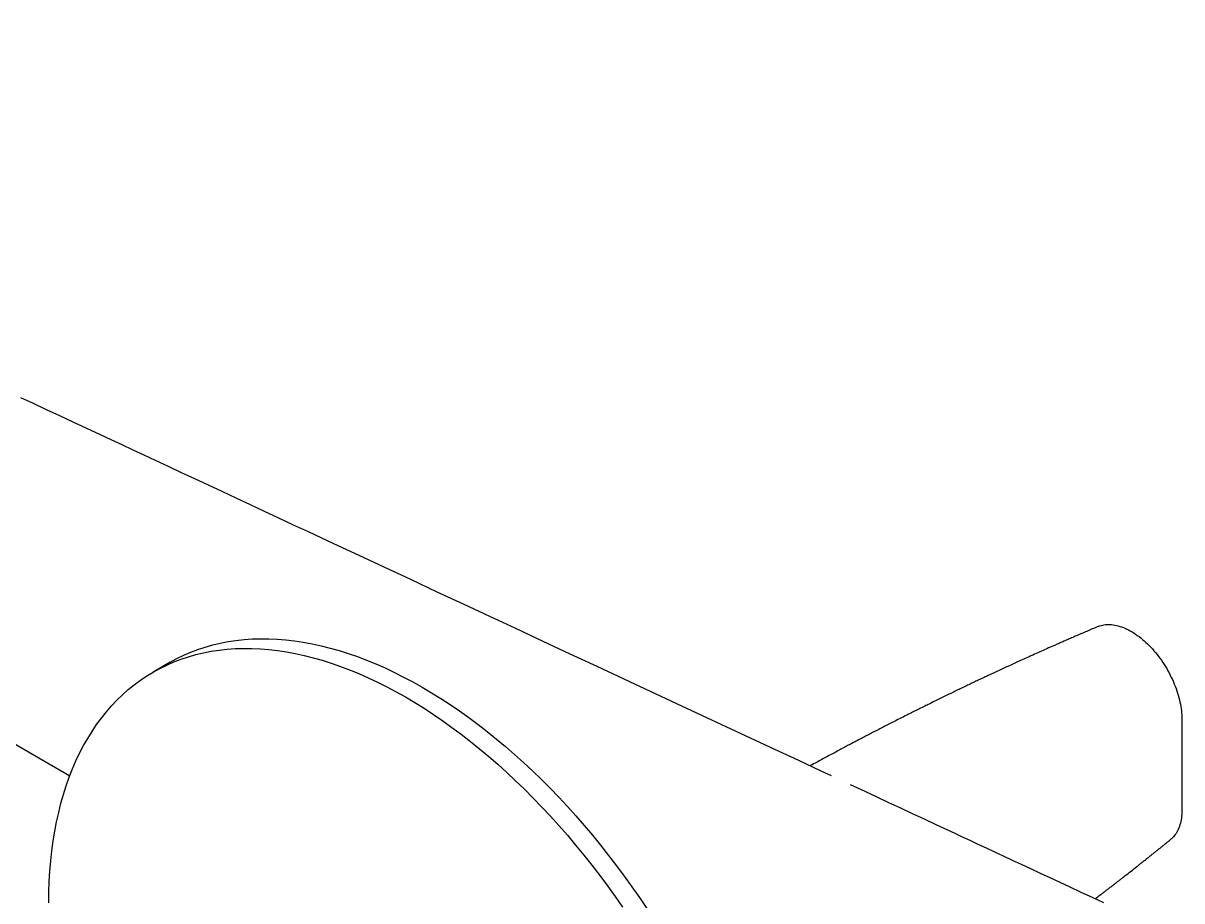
# Model space of a CAD drawing. Header units: millimetres. Extents: x 26 to 221, y 89 to 273.
# Drawn here: x 163.05 to 176.92, y 206.23 to 216.74 of the extents above; entities that cross this region are included whole.
import ezdxf

# ---------------------------------------------------------------- set-up
doc = ezdxf.new("R2010")
doc.units = ezdxf.units.MM

msp = doc.modelspace()

# ---------------------------------------------------------------- linework, layer by layer
at = {"color": 7, "linetype": 'Continuous', "lineweight": 25}
for p, q in [((148.026892, 216.739299), (163.613124, 207.726192)), ((164.813918, 209.085388), (164.611888, 208.968758)), ((176.923617, 208.405486), (176.923617, 207.308989))]:
    msp.add_line(p, q, dxfattribs=at)
at = {"color": 7, "linetype": 'Continuous', "lineweight": 25, "flags": 128}
for points in [[(172.728442, 207.725435), (172.605565, 207.78278), (172.338971, 207.907195), (172.051371, 208.041413), (171.76174, 208.17658), (171.470078, 208.312694), (171.176384, 208.449756), (170.880659, 208.587766), (170.564792, 208.735176), (170.246639, 208.883653), (169.926158, 209.033216), (169.60333, 209.183874), (169.278154, 209.335629), (168.950631, 209.488479), (168.639672, 209.633598), (168.326626, 209.779692), (168.011493, 209.92676), (167.694272, 210.074801), (167.374964, 210.223817), (167.075061, 210.363777), (166.773339, 210.504586), (166.469799, 210.646243), (166.291717, 210.729351), (166.116365, 210.811185), (165.943744, 210.891745), (165.773854, 210.97103), (165.603311, 211.05062), (165.435611, 211.128883), (165.270755, 211.205818), (165.108742, 211.281427), (164.949572, 211.355709), (164.793245, 211.428664), (164.639762, 211.500292), (164.503291, 211.56398), (164.36915, 211.626581), (164.237338, 211.688095), (164.107855, 211.748521), (163.980227, 211.808082), (163.815134, 211.885127), (163.652352, 211.961093), (163.491881, 212.03598), (163.333722, 212.109789), (163.177873, 212.182519), (163.024336, 212.254171)], [(175.920354, 209.513335), (175.923503, 209.51465), (175.939634, 209.520726), (175.956215, 209.525889), (175.973226, 209.530135), (175.990648, 209.533458), (176.00846, 209.535853), (176.02664, 209.537318), (176.045166, 209.537851), (176.064017, 209.537452), (176.08317, 209.53612), (176.102603, 209.533858), (176.122291, 209.530669), (176.142212, 209.526556), (176.162343, 209.521523), (176.182658, 209.515578), (176.203133, 209.508726), (176.223746, 209.500977), (176.244469, 209.492339), (176.26528, 209.482823), (176.286154, 209.47244), (176.307064, 209.461203), (176.327987, 209.449124), (176.348898, 209.436219), (176.369771, 209.422502), (176.390582, 209.40799), (176.411306, 209.392701), (176.431918, 209.376652), (176.452394, 209.359862), (176.472709, 209.342352), (176.492839, 209.324143), (176.51276, 209.305256), (176.532449, 209.285714), (176.551881, 209.265539), (176.571034, 209.244757), (176.589885, 209.223391), (176.608412, 209.201468), (176.626592, 209.179013), (176.644403, 209.156053), (176.661825, 209.132616), (176.678837, 209.108729), (176.695418, 209.084421), (176.711548, 209.059721), (176.727209, 209.034658), (176.742382, 209.009262), (176.757049, 208.983564), (176.771192, 208.957594), (176.784794, 208.931383), (176.797839, 208.904962), (176.810312, 208.878363), (176.822198, 208.851617), (176.833482, 208.824757), (176.844151, 208.797814), (176.854193, 208.77082), (176.863595, 208.743808), (176.872347, 208.71681), (176.880437, 208.689857), (176.887856, 208.662983), (176.894596, 208.636219), (176.900648, 208.609597), (176.906005, 208.583149), (176.910661, 208.556905), (176.91461, 208.530899), (176.917847, 208.50516), (176.920369, 208.479719), (176.922173, 208.454606), (176.923256, 208.429852), (176.923617, 208.405486)], [(164.813918, 209.085388), (164.893724, 209.129085), (164.97579, 209.16931), (165.059813, 209.205895), (165.145736, 209.238814), (165.2335, 209.268044), (165.323045, 209.293565), (165.41431, 209.315361), (165.507232, 209.333416), (165.601748, 209.347717), (165.697792, 209.358256), (165.795299, 209.365024), (165.894202, 209.368017), (165.994433, 209.367233), (166.095924, 209.362673), (166.198605, 209.354339), (166.302406, 209.342237), (166.407255, 209.326376), (166.51308, 209.306767), (166.61981, 209.283423), (166.72737, 209.256359), (166.835688, 209.225595), (166.944689, 209.191152), (167.054298, 209.153053), (167.16444, 209.111324), (167.27504, 209.065994), (167.386022, 209.017094), (167.49731, 208.964658), (167.608827, 208.908721), (167.720497, 208.849321), (167.832244, 208.7865), (167.943991, 208.720301), (168.055662, 208.650769), (168.167179, 208.577951), (168.278466, 208.501897), (168.389448, 208.42266), (168.500048, 208.340294), (168.61019, 208.254856), (168.719799, 208.166403), (168.8288, 208.074996), (168.937118, 207.980699), (169.044679, 207.883576), (169.151408, 207.783693), (169.257234, 207.681118), (169.362083, 207.575923), (169.465883, 207.468179), (169.568564, 207.35796), (169.670055, 207.245342), (169.770286, 207.130401), (169.86919, 207.013217), (169.966697, 206.89387), (170.062741, 206.772441), (170.157256, 206.649014), (170.250179, 206.523674), (170.341444, 206.396506), (170.430989, 206.267597), (170.518753, 206.137037)], [(163.361309, 206.204683), (163.362772, 206.33288), (163.36716, 206.4593), (163.374469, 206.583856), (163.384695, 206.706464), (163.39783, 206.827039), (163.413866, 206.945498), (163.432792, 207.06176), (163.454595, 207.175747), (163.479259, 207.287378), (163.506769, 207.396579), (163.537104, 207.503274), (163.570244, 207.60739), (163.606167, 207.708855), (163.644848, 207.807601), (163.68626, 207.903559), (163.730375, 207.996664), (163.777163, 208.086852), (163.826592, 208.174061), (163.878627, 208.258231), (163.933234, 208.339305), (163.990374, 208.417227), (164.050009, 208.491943), (164.112098, 208.563404), (164.176597, 208.631558), (164.243464, 208.69636), (164.312652, 208.757766), (164.384113, 208.815733), (164.457799, 208.870222), (164.53366, 208.921194), (164.611642, 208.968616), (164.691694, 209.012455), (164.773759, 209.05268), (164.857782, 209.089265), (164.943705, 209.122184), (165.031469, 209.151414), (165.121015, 209.176936), (165.21228, 209.198731), (165.305202, 209.216786), (165.399717, 209.231088), (165.495761, 209.241626), (165.593269, 209.248394), (165.692172, 209.251387), (165.792403, 209.250603), (165.893894, 209.246043), (165.996575, 209.237709), (166.100375, 209.225608), (166.205224, 209.209747), (166.31105, 209.190137), (166.417779, 209.166793), (166.52534, 209.13973), (166.633658, 209.108966), (166.742659, 209.074522), (166.852268, 209.036423), (166.96241, 208.994694), (167.07301, 208.949364), (167.183992, 208.900464), (167.295279, 208.848028), (167.406797, 208.792091), (167.518467, 208.732692), (167.630214, 208.669871), (167.741961, 208.603671), (167.853631, 208.534139), (167.965148, 208.461321), (168.076436, 208.385267), (168.187418, 208.306031), (168.298018, 208.223664), (168.40816, 208.138226), (168.517769, 208.049773), (168.62677, 207.958367), (168.735088, 207.864069), (168.842648, 207.766946), (168.949378, 207.667063), (169.055203, 207.564489), (169.160052, 207.459293), (169.263853, 207.351549), (169.366534, 207.24133), (169.468025, 207.128712), (169.568256, 207.013771), (169.667159, 206.896587), (169.764666, 206.77724), (169.86071, 206.655811), (169.955226, 206.532384), (170.048148, 206.407044), (170.139413, 206.279876), (170.228958, 206.150967)], [(175.990087, 206.203278), (175.853053, 206.26723), (175.718828, 206.32987), (175.587413, 206.3912), (175.46608, 206.447824), (175.347245, 206.503282), (175.230907, 206.557575), (175.117067, 206.610703), (175.005724, 206.662665), (174.896878, 206.713461), (174.79053, 206.763092), (174.686679, 206.811558), (174.585326, 206.858857), (174.48647, 206.904992), (174.39181, 206.949168), (174.29956, 206.99222), (174.209718, 207.034148), (174.122285, 207.074951), (173.981981, 207.140429), (173.841874, 207.205814), (173.701241, 207.271446), (173.560082, 207.337322), (173.418396, 207.403445), (173.276184, 207.469813), (173.133445, 207.536427), (172.957839, 207.61838)], [(176.923617, 207.308989), (176.923257, 207.285881), (176.922176, 207.26322), (176.920376, 207.241032), (176.917859, 207.219348), (176.914629, 207.198194), (176.91069, 207.177597), (176.906045, 207.157584), (176.900703, 207.13818), (176.894669, 207.11941), (176.887951, 207.101297), (176.880557, 207.083866), (176.872497, 207.067137), (176.863782, 207.051133), (176.854422, 207.035873), (176.844429, 207.021378), (176.833817, 207.007665), (176.822598, 206.994753), (176.810786, 206.982657), (176.798398, 206.971393), (176.793777, 206.967525)]]:
    msp.add_lwpolyline(points, dxfattribs=at)
at = {"color": 7, "linetype": 'Continuous', "lineweight": 25}
for points, knots in [([(175.920357, 209.513334), (175.897396, 209.503575), (175.852404, 209.48445), (175.786367, 209.456192), (175.723148, 209.429015), (175.662747, 209.402922), (175.605155, 209.37793), (175.551331, 209.354472), (175.501167, 209.332521), (175.454551, 209.312048), (175.410413, 209.292596), (175.368746, 209.274173), (175.285298, 209.237162), (175.159747, 209.181034), (175.02518, 209.120102), (174.924905, 209.074294), (174.858966, 209.04402), (174.794363, 209.014214), (174.731614, 208.985124), (174.671152, 208.956965), (174.612948, 208.929738), (174.556673, 208.903301), (174.501128, 208.877099), (174.445136, 208.850578), (174.38816, 208.823478), (174.330187, 208.795785), (174.271475, 208.767618), (174.211573, 208.738756), (174.150369, 208.709134), (174.087464, 208.67855), (174.022839, 208.646983), (173.956142, 208.614247), (173.89216, 208.582688), (173.831142, 208.552452), (173.77372, 208.523881), (173.716277, 208.495178), (173.659717, 208.466799), (173.599098, 208.43626), (173.534756, 208.403698), (173.467028, 208.369251), (173.402264, 208.336154), (173.340393, 208.304391), (173.280997, 208.273766), (173.222949, 208.243711), (173.165768, 208.213982), (173.10965, 208.184687), (173.054586, 208.155828), (173.000092, 208.127156), (172.944839, 208.097972), (172.887431, 208.06753), (172.827326, 208.035523), (172.7645, 208.001921), (172.699432, 207.966962), (172.632985, 207.931096), (172.566198, 207.894866), (172.513105, 207.865959), (172.482355, 207.849116), (172.473645, 207.844345)], [0, 0, 0, 0, 0.019588664, 0.038385581, 0.056391188, 0.073605895, 0.090030082, 0.105664105, 0.119681324, 0.132996652, 0.145610327, 0.15752257, 0.168734411, 0.217210507, 0.265370707, 0.284546627, 0.303626215, 0.322239228, 0.340305307, 0.357824682, 0.374499273, 0.39064691, 0.406531099, 0.422603551, 0.439169594, 0.455938803, 0.472911166, 0.490153346, 0.507992934, 0.526138269, 0.54490219, 0.564284603, 0.58428542, 0.600731269, 0.617572808, 0.634471391, 0.650975471, 0.667082891, 0.687576277, 0.707389822, 0.726523713, 0.74446884, 0.761788969, 0.778791508, 0.795591703, 0.812189619, 0.828294307, 0.844203988, 0.860336334, 0.877148897, 0.895005988, 0.913571575, 0.932845666, 0.952746741, 0.972594868, 0.992237666, 1, 1, 1, 1]), ([(175.885342, 206.252161), (175.886171, 206.252788), (175.893784, 206.258548), (175.90883, 206.269958), (175.931169, 206.286919), (175.955962, 206.305784), (175.983212, 206.326563), (176.012082, 206.348633), (176.043279, 206.372542), (176.075519, 206.397318), (176.108343, 206.422615), (176.139362, 206.446588), (176.168583, 206.469228), (176.196009, 206.490531), (176.221942, 206.510719), (176.261594, 206.541654), (176.315631, 206.583982), (176.36643, 206.624008), (176.399493, 206.650154), (176.414719, 206.66221), (176.429891, 206.67424), (176.445179, 206.686378), (176.461274, 206.699173), (176.479008, 206.71329), (176.499042, 206.729265), (176.521516, 206.747218), (176.545409, 206.766344), (176.570552, 206.786513), (176.596778, 206.807597), (176.624931, 206.830284), (176.655008, 206.854582), (176.687003, 206.880498), (176.720908, 206.908042), (176.756724, 206.937218), (176.78121, 206.957246), (176.793777, 206.967526)], [0, 0, 0, 0, 0.002686187, 0.024670945, 0.048893369, 0.075354002, 0.105475921, 0.137844548, 0.169766708, 0.207582321, 0.243451984, 0.277375089, 0.309351055, 0.339379323, 0.367459368, 0.3945563, 0.469732214, 0.545418627, 0.5622579, 0.579047307, 0.595786841, 0.6124765, 0.629679185, 0.649119955, 0.671277937, 0.696153782, 0.723748233, 0.750684103, 0.779788547, 0.811062282, 0.844506088, 0.880120813, 0.917907371, 0.957866747, 1, 1, 1, 1])]:
    msp.add_open_spline(points, degree=3, knots=knots, dxfattribs=at)

doc.saveas('drawing.dxf')
